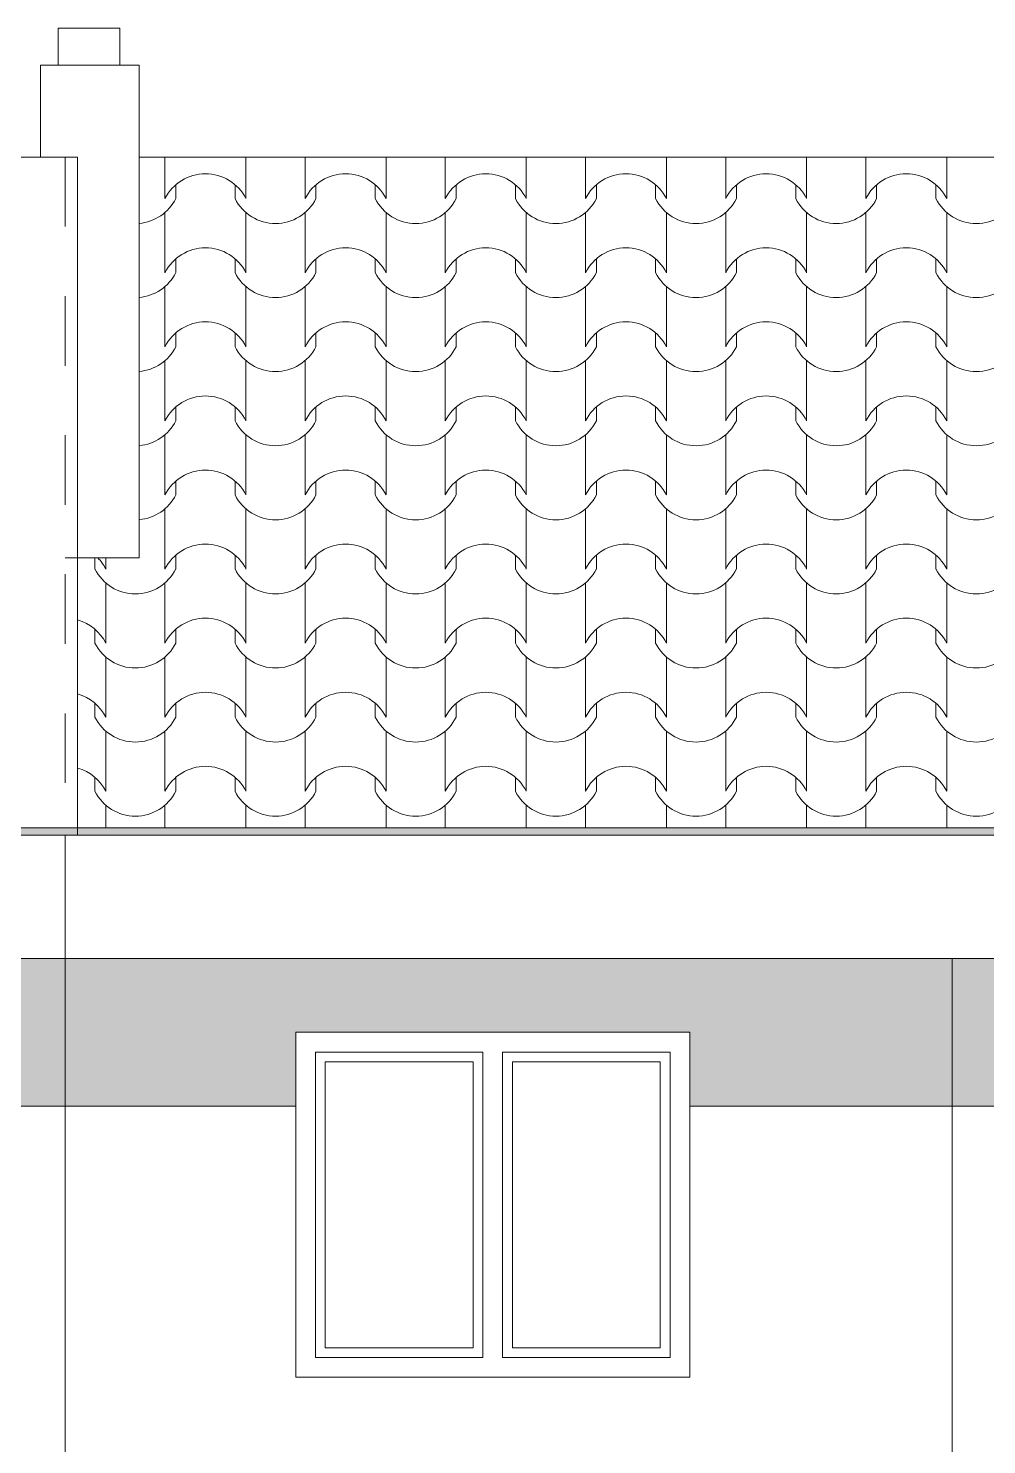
# Model space of a CAD drawing. Header units: feet. Extents: x 2791058 to 2855058, y -67651 to -18651.
# Drawn here: x 2810637 to 2812582, y -47638 to -44764 of the extents above; entities that cross this region are included whole.
import ezdxf

# ---------------------------------------------------------------- set-up
doc = ezdxf.new("R2010")
doc.units = ezdxf.units.FT
doc.header["$MEASUREMENT"] = 0
doc.linetypes.add('Dashed', pattern=[282.222223, 141.111112, -141.111112])
doc.linetypes.add('Hidden Line', pattern=[195.611112, 141.111112, -54.5])
for name, color, linetype, lineweight in [('Exterior walls_Pen_No__1', 7, 'Continuous', 0), ('Exterior walls_Pen_No__80', 3, 'Continuous', 0), ('Lines_Pen_No__20', 1, 'Continuous', 0), ('Shell - Roof_Pen_No__1', 7, 'Continuous', 0), ('Shell - Roof_Pen_No__21', 7, 'Continuous', 0), ('Structural - Bearing_Pen_No__1', 7, 'Continuous', 0)]:
    doc.layers.add(name, color=color, linetype=linetype, lineweight=lineweight)
doc.layers.add('Structural - Bearing_Pen_No__61', color=7, linetype='Continuous', lineweight=0, true_color=0x6a6a6a)
doc.layers.add('Structural - Bearing_Pen_No__62', color=7, linetype='Continuous', lineweight=0, true_color=0xaaaaaa)

# ---------------------------------------------------------------- blocks, each defined once
blk = doc.blocks.new('*X16', base_point=(2247653.8, -76425))
at = {"layer": 'Structural - Bearing_Pen_No__62', "color": 253, "linetype": 'Continuous', "lineweight": 0, "true_color": 0xaaaaaa}
for p, q in [((2810913.9, -45025.3), (2810913.9, -45048.5)), ((2811078.2, -45025.3), (2811078.2, -45048.5)), ((2811198.4, -45025.3), (2811198.4, -45048.5)), ((2811362.7, -45025.3), (2811362.7, -45048.5)), ((2811482.9, -45025.3), (2811482.9, -45048.5)), ((2811647.1, -45025.3), (2811647.1, -45048.5)), ((2811767.4, -45025.3), (2811767.4, -45048.5)), ((2811931.6, -45025.3), (2811931.6, -45048.5)), ((2812051.9, -45025.3), (2812051.9, -45048.5)), ((2812216.1, -45025.3), (2812216.1, -45048.5)), ((2812336.3, -45025.3), (2812336.3, -45048.5)), ((2812500.6, -45025.3), (2812500.6, -45048.5)), ((2810913.9, -45048.5), (2810913.9, -45109.5)), ((2811078.2, -45048.5), (2811078.2, -45109.5)), ((2811198.4, -45048.5), (2811198.4, -45109.5)), ((2811362.7, -45048.5), (2811362.7, -45109.5)), ((2811482.9, -45048.5), (2811482.9, -45109.5)), ((2811647.1, -45048.5), (2811647.1, -45109.5)), ((2811767.4, -45048.5), (2811767.4, -45109.5)), ((2811931.6, -45048.5), (2811931.6, -45109.5)), ((2812051.9, -45048.5), (2812051.9, -45109.5)), ((2812216.1, -45048.5), (2812216.1, -45109.5)), ((2812336.3, -45048.5), (2812336.3, -45109.5)), ((2812500.6, -45048.5), (2812500.6, -45109.5)), ((2810935.9, -45081.4), (2810935.9, -45109.5)), ((2811056.2, -45081.4), (2811056.2, -45109.5)), ((2811220.4, -45081.4), (2811220.4, -45109.5)), ((2811340.7, -45081.4), (2811340.7, -45109.5)), ((2811504.9, -45081.4), (2811504.9, -45109.5)), ((2811625.1, -45081.4), (2811625.1, -45109.5)), ((2811789.4, -45081.4), (2811789.4, -45109.5)), ((2811909.6, -45081.4), (2811909.6, -45109.5)), ((2812073.9, -45081.4), (2812073.9, -45109.5)), ((2812194.1, -45081.4), (2812194.1, -45109.5)), ((2812358.3, -45081.4), (2812358.3, -45109.5)), ((2812478.6, -45081.4), (2812478.6, -45109.5)), ((2810913.9, -45137.9), (2810913.9, -45198.8)), ((2811078.2, -45137.9), (2811078.2, -45198.8)), ((2811198.4, -45137.9), (2811198.4, -45198.8)), ((2811362.7, -45137.9), (2811362.7, -45198.8)), ((2811482.9, -45137.9), (2811482.9, -45198.8)), ((2811647.1, -45137.9), (2811647.1, -45198.8)), ((2811767.4, -45137.9), (2811767.4, -45198.8)), ((2811931.6, -45137.9), (2811931.6, -45198.8)), ((2812051.9, -45137.9), (2812051.9, -45198.8)), ((2812216.1, -45137.9), (2812216.1, -45198.8)), ((2812336.3, -45137.9), (2812336.3, -45198.8)), ((2812500.6, -45137.9), (2812500.6, -45198.8)), ((2810913.9, -45198.8), (2810913.9, -45259.8)), ((2811078.2, -45198.8), (2811078.2, -45259.8)), ((2811198.4, -45198.8), (2811198.4, -45259.8)), ((2811362.7, -45198.8), (2811362.7, -45259.8)), ((2811482.9, -45198.8), (2811482.9, -45259.8)), ((2811647.1, -45198.8), (2811647.1, -45259.8)), ((2811767.4, -45198.8), (2811767.4, -45259.8)), ((2811931.6, -45198.8), (2811931.6, -45259.8)), ((2812051.9, -45198.8), (2812051.9, -45259.8)), ((2812216.1, -45198.8), (2812216.1, -45259.8)), ((2812336.3, -45198.8), (2812336.3, -45259.8)), ((2812500.6, -45198.8), (2812500.6, -45259.8)), ((2810935.9, -45231.8), (2810935.9, -45259.8)), ((2811056.2, -45231.8), (2811056.2, -45259.8)), ((2811220.4, -45231.8), (2811220.4, -45259.8)), ((2811340.7, -45231.8), (2811340.7, -45259.8)), ((2811504.9, -45231.8), (2811504.9, -45259.8)), ((2811625.1, -45231.8), (2811625.1, -45259.8)), ((2811789.4, -45231.8), (2811789.4, -45259.8)), ((2811909.6, -45231.8), (2811909.6, -45259.8)), ((2812073.9, -45231.8), (2812073.9, -45259.8)), ((2812194.1, -45231.8), (2812194.1, -45259.8)), ((2812358.3, -45231.8), (2812358.3, -45259.8)), ((2812478.6, -45231.8), (2812478.6, -45259.8)), ((2810913.9, -45288.2), (2810913.9, -45349.2)), ((2811078.2, -45288.2), (2811078.2, -45349.2)), ((2811198.4, -45288.2), (2811198.4, -45349.2)), ((2811362.7, -45288.2), (2811362.7, -45349.2)), ((2811482.9, -45288.2), (2811482.9, -45349.2)), ((2811647.1, -45288.2), (2811647.1, -45349.2)), ((2811767.4, -45288.2), (2811767.4, -45349.2)), ((2811931.6, -45288.2), (2811931.6, -45349.2)), ((2812051.9, -45288.2), (2812051.9, -45349.2)), ((2812216.1, -45288.2), (2812216.1, -45349.2)), ((2812336.3, -45288.2), (2812336.3, -45349.2)), ((2812500.6, -45288.2), (2812500.6, -45349.2)), ((2810913.9, -45349.2), (2810913.9, -45410.1)), ((2811078.2, -45349.2), (2811078.2, -45410.1)), ((2811198.4, -45349.2), (2811198.4, -45410.1)), ((2811362.7, -45349.2), (2811362.7, -45410.1)), ((2811482.9, -45349.2), (2811482.9, -45410.1)), ((2811647.1, -45349.2), (2811647.1, -45410.1)), ((2811767.4, -45349.2), (2811767.4, -45410.1)), ((2811931.6, -45349.2), (2811931.6, -45410.1)), ((2812051.9, -45349.2), (2812051.9, -45410.1)), ((2812216.1, -45349.2), (2812216.1, -45410.1)), ((2812336.3, -45349.2), (2812336.3, -45410.1)), ((2812500.6, -45349.2), (2812500.6, -45410.1)), ((2810935.9, -45382.1), (2810935.9, -45410.1)), ((2811056.2, -45382.1), (2811056.2, -45410.1)), ((2811220.4, -45382.1), (2811220.4, -45410.1)), ((2811340.7, -45382.1), (2811340.7, -45410.1)), ((2811504.9, -45382.1), (2811504.9, -45410.1)), ((2811625.1, -45382.1), (2811625.1, -45410.1)), ((2811789.4, -45382.1), (2811789.4, -45410.1)), ((2811909.6, -45382.1), (2811909.6, -45410.1)), ((2812073.9, -45382.1), (2812073.9, -45410.1)), ((2812194.1, -45382.1), (2812194.1, -45410.1)), ((2812358.3, -45382.1), (2812358.3, -45410.1)), ((2812478.6, -45382.1), (2812478.6, -45410.1)), ((2810913.9, -45438.5), (2810913.9, -45499.5)), ((2811078.2, -45438.5), (2811078.2, -45499.5)), ((2811198.4, -45438.5), (2811198.4, -45499.5)), ((2811362.7, -45438.5), (2811362.7, -45499.5)), ((2811482.9, -45438.5), (2811482.9, -45499.5)), ((2811647.1, -45438.5), (2811647.1, -45499.5)), ((2811767.4, -45438.5), (2811767.4, -45499.5)), ((2811931.6, -45438.5), (2811931.6, -45499.5)), ((2812051.9, -45438.5), (2812051.9, -45499.5)), ((2812216.1, -45438.5), (2812216.1, -45499.5)), ((2812336.3, -45438.5), (2812336.3, -45499.5)), ((2812500.6, -45438.5), (2812500.6, -45499.5)), ((2810913.9, -45499.5), (2810913.9, -45560.5)), ((2811078.2, -45499.5), (2811078.2, -45560.5)), ((2811198.4, -45499.5), (2811198.4, -45560.5)), ((2811362.7, -45499.5), (2811362.7, -45560.5)), ((2811482.9, -45499.5), (2811482.9, -45560.5)), ((2811647.1, -45499.5), (2811647.1, -45560.5)), ((2811767.4, -45499.5), (2811767.4, -45560.5)), ((2811931.6, -45499.5), (2811931.6, -45560.5)), ((2812051.9, -45499.5), (2812051.9, -45560.5)), ((2812216.1, -45499.5), (2812216.1, -45560.5)), ((2812336.3, -45499.5), (2812336.3, -45560.5)), ((2812500.6, -45499.5), (2812500.6, -45560.5)), ((2810935.9, -45532.5), (2810935.9, -45560.5)), ((2811056.2, -45532.5), (2811056.2, -45560.5)), ((2811220.4, -45532.5), (2811220.4, -45560.5)), ((2811340.7, -45532.5), (2811340.7, -45560.5)), ((2811504.9, -45532.5), (2811504.9, -45560.5)), ((2811625.1, -45532.5), (2811625.1, -45560.5)), ((2811789.4, -45532.5), (2811789.4, -45560.5)), ((2811909.6, -45532.5), (2811909.6, -45560.5)), ((2812073.9, -45532.5), (2812073.9, -45560.5)), ((2812194.1, -45532.5), (2812194.1, -45560.5)), ((2812358.3, -45532.5), (2812358.3, -45560.5)), ((2812478.6, -45532.5), (2812478.6, -45560.5)), ((2810913.9, -45588.9), (2810913.9, -45649.9)), ((2811078.2, -45588.9), (2811078.2, -45649.9)), ((2811198.4, -45588.9), (2811198.4, -45649.9)), ((2811362.7, -45588.9), (2811362.7, -45649.9)), ((2811482.9, -45588.9), (2811482.9, -45649.9)), ((2811647.1, -45588.9), (2811647.1, -45649.9)), ((2811767.4, -45588.9), (2811767.4, -45649.9)), ((2811931.6, -45588.9), (2811931.6, -45649.9)), ((2812051.9, -45588.9), (2812051.9, -45649.9)), ((2812216.1, -45588.9), (2812216.1, -45649.9)), ((2812336.3, -45588.9), (2812336.3, -45649.9)), ((2812500.6, -45588.9), (2812500.6, -45649.9)), ((2810913.9, -45649.9), (2810913.9, -45710.8)), ((2811078.2, -45649.9), (2811078.2, -45710.8)), ((2811198.4, -45649.9), (2811198.4, -45710.8)), ((2811362.7, -45649.9), (2811362.7, -45710.8)), ((2811482.9, -45649.9), (2811482.9, -45710.8)), ((2811647.1, -45649.9), (2811647.1, -45710.8)), ((2811767.4, -45649.9), (2811767.4, -45710.8)), ((2811931.6, -45649.9), (2811931.6, -45710.8)), ((2812051.9, -45649.9), (2812051.9, -45710.8)), ((2812216.1, -45649.9), (2812216.1, -45710.8)), ((2812336.3, -45649.9), (2812336.3, -45710.8)), ((2812500.6, -45649.9), (2812500.6, -45710.8)), ((2810935.9, -45682.8), (2810935.9, -45710.8)), ((2811056.2, -45682.8), (2811056.2, -45710.8)), ((2811220.4, -45682.8), (2811220.4, -45710.8)), ((2811340.7, -45682.8), (2811340.7, -45710.8)), ((2811504.9, -45682.8), (2811504.9, -45710.8)), ((2811625.1, -45682.8), (2811625.1, -45710.8)), ((2811789.4, -45682.8), (2811789.4, -45710.8)), ((2811909.6, -45682.8), (2811909.6, -45710.8)), ((2812073.9, -45682.8), (2812073.9, -45710.8)), ((2812194.1, -45682.8), (2812194.1, -45710.8)), ((2812358.3, -45682.8), (2812358.3, -45710.8)), ((2812478.6, -45682.8), (2812478.6, -45710.8)), ((2810913.9, -45739.2), (2810913.9, -45800.2)), ((2811078.2, -45739.2), (2811078.2, -45800.2)), ((2811198.4, -45739.2), (2811198.4, -45800.2)), ((2811362.7, -45739.2), (2811362.7, -45800.2)), ((2811482.9, -45739.2), (2811482.9, -45800.2)), ((2811647.1, -45739.2), (2811647.1, -45800.2)), ((2811767.4, -45739.2), (2811767.4, -45800.2)), ((2811931.6, -45739.2), (2811931.6, -45800.2)), ((2812051.9, -45739.2), (2812051.9, -45800.2)), ((2812216.1, -45739.2), (2812216.1, -45800.2)), ((2812336.3, -45739.2), (2812336.3, -45800.2)), ((2812500.6, -45739.2), (2812500.6, -45800.2)), ((2810913.9, -45800.2), (2810913.9, -45861.2)), ((2811078.2, -45800.2), (2811078.2, -45861.2)), ((2811198.4, -45800.2), (2811198.4, -45861.2)), ((2811362.7, -45800.2), (2811362.7, -45861.2)), ((2811482.9, -45800.2), (2811482.9, -45861.2)), ((2811647.1, -45800.2), (2811647.1, -45861.2)), ((2811767.4, -45800.2), (2811767.4, -45861.2)), ((2811931.6, -45800.2), (2811931.6, -45861.2)), ((2812051.9, -45800.2), (2812051.9, -45861.2)), ((2812216.1, -45800.2), (2812216.1, -45861.2)), ((2812336.3, -45800.2), (2812336.3, -45861.2)), ((2812500.6, -45800.2), (2812500.6, -45861.2)), ((2810771.7, -45838.4), (2810771.7, -45861.2)), ((2810793.7, -45838.4), (2810793.7, -45861.2)), ((2810935.9, -45833.1), (2810935.9, -45861.2)), ((2811056.2, -45833.1), (2811056.2, -45861.2)), ((2811220.4, -45833.1), (2811220.4, -45861.2)), ((2811340.7, -45833.1), (2811340.7, -45861.2)), ((2811504.9, -45833.1), (2811504.9, -45861.2)), ((2811625.1, -45833.1), (2811625.1, -45861.2)), ((2811789.4, -45833.1), (2811789.4, -45861.2)), ((2811909.6, -45833.1), (2811909.6, -45861.2)), ((2812073.9, -45833.1), (2812073.9, -45861.2)), ((2812194.1, -45833.1), (2812194.1, -45861.2)), ((2812358.3, -45833.1), (2812358.3, -45861.2)), ((2812478.6, -45833.1), (2812478.6, -45861.2)), ((2810793.7, -45889.6), (2810793.7, -45950.5)), ((2810913.9, -45889.6), (2810913.9, -45950.5)), ((2811078.2, -45889.6), (2811078.2, -45950.5)), ((2811198.4, -45889.6), (2811198.4, -45950.5)), ((2811362.7, -45889.6), (2811362.7, -45950.5)), ((2811482.9, -45889.6), (2811482.9, -45950.5)), ((2811647.1, -45889.6), (2811647.1, -45950.5)), ((2811767.4, -45889.6), (2811767.4, -45950.5)), ((2811931.6, -45889.6), (2811931.6, -45950.5)), ((2812051.9, -45889.6), (2812051.9, -45950.5)), ((2812216.1, -45889.6), (2812216.1, -45950.5)), ((2812336.3, -45889.6), (2812336.3, -45950.5)), ((2812500.6, -45889.6), (2812500.6, -45950.5)), ((2810793.7, -45950.5), (2810793.7, -46011.5)), ((2810913.9, -45950.5), (2810913.9, -46011.5)), ((2811078.2, -45950.5), (2811078.2, -46011.5)), ((2811198.4, -45950.5), (2811198.4, -46011.5)), ((2811362.7, -45950.5), (2811362.7, -46011.5)), ((2811482.9, -45950.5), (2811482.9, -46011.5)), ((2811647.1, -45950.5), (2811647.1, -46011.5)), ((2811767.4, -45950.5), (2811767.4, -46011.5)), ((2811931.6, -45950.5), (2811931.6, -46011.5)), ((2812051.9, -45950.5), (2812051.9, -46011.5)), ((2812216.1, -45950.5), (2812216.1, -46011.5)), ((2812336.3, -45950.5), (2812336.3, -46011.5)), ((2812500.6, -45950.5), (2812500.6, -46011.5)), ((2810771.7, -45983.5), (2810771.7, -46011.5)), ((2810935.9, -45983.5), (2810935.9, -46011.5)), ((2811056.2, -45983.5), (2811056.2, -46011.5)), ((2811220.4, -45983.5), (2811220.4, -46011.5)), ((2811340.7, -45983.5), (2811340.7, -46011.5)), ((2811504.9, -45983.5), (2811504.9, -46011.5)), ((2811625.1, -45983.5), (2811625.1, -46011.5)), ((2811789.4, -45983.5), (2811789.4, -46011.5)), ((2811909.6, -45983.5), (2811909.6, -46011.5)), ((2812073.9, -45983.5), (2812073.9, -46011.5)), ((2812194.1, -45983.5), (2812194.1, -46011.5)), ((2812358.3, -45983.5), (2812358.3, -46011.5)), ((2812478.6, -45983.5), (2812478.6, -46011.5)), ((2810793.7, -46039.9), (2810793.7, -46100.9)), ((2810913.9, -46039.9), (2810913.9, -46100.9)), ((2811078.2, -46039.9), (2811078.2, -46100.9)), ((2811198.4, -46039.9), (2811198.4, -46100.9)), ((2811362.7, -46039.9), (2811362.7, -46100.9)), ((2811482.9, -46039.9), (2811482.9, -46100.9)), ((2811647.1, -46039.9), (2811647.1, -46100.9)), ((2811767.4, -46039.9), (2811767.4, -46100.9)), ((2811931.6, -46039.9), (2811931.6, -46100.9)), ((2812051.9, -46039.9), (2812051.9, -46100.9)), ((2812216.1, -46039.9), (2812216.1, -46100.9)), ((2812336.3, -46039.9), (2812336.3, -46100.9)), ((2812500.6, -46039.9), (2812500.6, -46100.9)), ((2810793.7, -46100.9), (2810793.7, -46161.8)), ((2810913.9, -46100.9), (2810913.9, -46161.8)), ((2811078.2, -46100.9), (2811078.2, -46161.8)), ((2811198.4, -46100.9), (2811198.4, -46161.8)), ((2811362.7, -46100.9), (2811362.7, -46161.8)), ((2811482.9, -46100.9), (2811482.9, -46161.8)), ((2811647.1, -46100.9), (2811647.1, -46161.8)), ((2811767.4, -46100.9), (2811767.4, -46161.8)), ((2811931.6, -46100.9), (2811931.6, -46161.8)), ((2812051.9, -46100.9), (2812051.9, -46161.8)), ((2812216.1, -46100.9), (2812216.1, -46161.8)), ((2812336.3, -46100.9), (2812336.3, -46161.8)), ((2812500.6, -46100.9), (2812500.6, -46161.8)), ((2810771.7, -46133.8), (2810771.7, -46161.8)), ((2810935.9, -46133.8), (2810935.9, -46161.8)), ((2811056.2, -46133.8), (2811056.2, -46161.8)), ((2811220.4, -46133.8), (2811220.4, -46161.8)), ((2811340.7, -46133.8), (2811340.7, -46161.8)), ((2811504.9, -46133.8), (2811504.9, -46161.8)), ((2811625.1, -46133.8), (2811625.1, -46161.8)), ((2811789.4, -46133.8), (2811789.4, -46161.8)), ((2811909.6, -46133.8), (2811909.6, -46161.8)), ((2812073.9, -46133.8), (2812073.9, -46161.8)), ((2812194.1, -46133.8), (2812194.1, -46161.8)), ((2812358.3, -46133.8), (2812358.3, -46161.8)), ((2812478.6, -46133.8), (2812478.6, -46161.8)), ((2810793.7, -46190.2), (2810793.7, -46251.2)), ((2810913.9, -46190.2), (2810913.9, -46251.2)), ((2811078.2, -46190.2), (2811078.2, -46251.2)), ((2811198.4, -46190.2), (2811198.4, -46251.2)), ((2811362.7, -46190.2), (2811362.7, -46251.2)), ((2811482.9, -46190.2), (2811482.9, -46251.2)), ((2811647.1, -46190.2), (2811647.1, -46251.2)), ((2811767.4, -46190.2), (2811767.4, -46251.2)), ((2811931.6, -46190.2), (2811931.6, -46251.2)), ((2812051.9, -46190.2), (2812051.9, -46251.2)), ((2812216.1, -46190.2), (2812216.1, -46251.2)), ((2812336.3, -46190.2), (2812336.3, -46251.2)), ((2812500.6, -46190.2), (2812500.6, -46251.2)), ((2810793.7, -46251.2), (2810793.7, -46312.2)), ((2810913.9, -46251.2), (2810913.9, -46312.2)), ((2811078.2, -46251.2), (2811078.2, -46312.2)), ((2811198.4, -46251.2), (2811198.4, -46312.2)), ((2811362.7, -46251.2), (2811362.7, -46312.2)), ((2811482.9, -46251.2), (2811482.9, -46312.2)), ((2811647.1, -46251.2), (2811647.1, -46312.2)), ((2811767.4, -46251.2), (2811767.4, -46312.2)), ((2811931.6, -46251.2), (2811931.6, -46312.2)), ((2812051.9, -46251.2), (2812051.9, -46312.2)), ((2812216.1, -46251.2), (2812216.1, -46312.2)), ((2812336.3, -46251.2), (2812336.3, -46312.2)), ((2812500.6, -46251.2), (2812500.6, -46312.2)), ((2810771.7, -46284.1), (2810771.7, -46312.2)), ((2810935.9, -46284.1), (2810935.9, -46312.2)), ((2811056.2, -46284.1), (2811056.2, -46312.2)), ((2811220.4, -46284.1), (2811220.4, -46312.2)), ((2811340.7, -46284.1), (2811340.7, -46312.2)), ((2811504.9, -46284.1), (2811504.9, -46312.2)), ((2811625.1, -46284.1), (2811625.1, -46312.2)), ((2811789.4, -46284.1), (2811789.4, -46312.2)), ((2811909.6, -46284.1), (2811909.6, -46312.2)), ((2812073.9, -46284.1), (2812073.9, -46312.2)), ((2812194.1, -46284.1), (2812194.1, -46312.2)), ((2812358.3, -46284.1), (2812358.3, -46312.2)), ((2812478.6, -46284.1), (2812478.6, -46312.2)), ((2810793.7, -46340.6), (2810793.7, -46386.5)), ((2810913.9, -46340.6), (2810913.9, -46386.5)), ((2811078.2, -46340.6), (2811078.2, -46386.5)), ((2811198.4, -46340.6), (2811198.4, -46386.5)), ((2811362.7, -46340.6), (2811362.7, -46386.5)), ((2811482.9, -46340.6), (2811482.9, -46386.5)), ((2811647.1, -46340.6), (2811647.1, -46386.5)), ((2811767.4, -46340.6), (2811767.4, -46386.5)), ((2811931.6, -46340.6), (2811931.6, -46386.5)), ((2812051.9, -46340.6), (2812051.9, -46386.5)), ((2812216.1, -46340.6), (2812216.1, -46386.5)), ((2812336.3, -46340.6), (2812336.3, -46386.5)), ((2812500.6, -46340.6), (2812500.6, -46386.5))]:
    blk.add_line(p, q, dxfattribs=at)
for centre, radius, start, end in [((2810996.3, -45151.4), 92.5, 90.1705, 153.0115), ((2810995.8, -45151.4), 92.5, 26.9885, 89.8295), ((2811280.8, -45151.4), 92.5, 90.1705, 153.0115), ((2811280.3, -45151.4), 92.5, 26.9885, 89.8295), ((2811565.3, -45151.4), 92.5, 90.1705, 153.0115), ((2811564.7, -45151.4), 92.5, 26.9885, 89.8295), ((2811849.8, -45151.4), 92.5, 90.1705, 153.0115), ((2811849.2, -45151.4), 92.5, 26.9885, 89.8295), ((2812134.3, -45151.4), 92.5, 90.1705, 153.0115), ((2812133.7, -45151.4), 92.5, 26.9885, 89.8295), ((2812418.7, -45151.4), 92.5, 90.1705, 153.0115), ((2812418.2, -45151.4), 92.5, 26.9885, 89.8295), ((2810853.8, -45068.2), 91.9, 274.8423, 333.2956), ((2811138.3, -45068.2), 91.9, 206.7044, 333.2956), ((2811422.8, -45068.2), 91.9, 206.7044, 333.2956), ((2811707.3, -45068.2), 91.9, 206.7044, 333.2956), ((2811991.7, -45068.2), 91.9, 206.7044, 333.2956), ((2812276.2, -45068.2), 91.9, 206.7044, 333.2956), ((2812560.7, -45068.2), 91.9, 206.7044, 333.2956), ((2810996.3, -45301.8), 92.5, 90.1705, 153.0115), ((2810995.8, -45301.8), 92.5, 26.9885, 89.8295), ((2811280.8, -45301.8), 92.5, 90.1705, 153.0115), ((2811280.3, -45301.8), 92.5, 26.9885, 89.8295), ((2811565.3, -45301.8), 92.5, 90.1705, 153.0115), ((2811564.7, -45301.8), 92.5, 26.9885, 89.8295), ((2811849.8, -45301.8), 92.5, 90.1705, 153.0115), ((2811849.2, -45301.8), 92.5, 26.9885, 89.8295), ((2812134.3, -45301.8), 92.5, 90.1705, 153.0115), ((2812133.7, -45301.8), 92.5, 26.9885, 89.8295), ((2812418.7, -45301.8), 92.5, 90.1705, 153.0115), ((2812418.2, -45301.8), 92.5, 26.9885, 89.8295), ((2810853.8, -45218.5), 91.9, 274.8423, 333.2956), ((2811138.3, -45218.5), 91.9, 206.7044, 333.2956), ((2811422.8, -45218.5), 91.9, 206.7044, 333.2956), ((2811707.3, -45218.5), 91.9, 206.7044, 333.2956), ((2811991.7, -45218.5), 91.9, 206.7044, 333.2956), ((2812276.2, -45218.5), 91.9, 206.7044, 333.2956), ((2812560.7, -45218.5), 91.9, 206.7044, 333.2956), ((2810996.3, -45452.1), 92.5, 90.1705, 153.0115), ((2810995.8, -45452.1), 92.5, 26.9885, 89.8295), ((2811280.8, -45452.1), 92.5, 90.1705, 153.0115), ((2811280.3, -45452.1), 92.5, 26.9885, 89.8295), ((2811565.3, -45452.1), 92.5, 90.1705, 153.0115), ((2811564.7, -45452.1), 92.5, 26.9885, 89.8295), ((2811849.8, -45452.1), 92.5, 90.1705, 153.0115), ((2811849.2, -45452.1), 92.5, 26.9885, 89.8295), ((2812134.3, -45452.1), 92.5, 90.1705, 153.0115), ((2812133.7, -45452.1), 92.5, 26.9885, 89.8295), ((2812418.7, -45452.1), 92.5, 90.1705, 153.0115), ((2812418.2, -45452.1), 92.5, 26.9885, 89.8295), ((2810853.8, -45368.8), 91.9, 274.8423, 333.2956), ((2811138.3, -45368.8), 91.9, 206.7044, 333.2956), ((2811422.8, -45368.8), 91.9, 206.7044, 333.2956), ((2811707.3, -45368.8), 91.9, 206.7044, 333.2956), ((2811991.7, -45368.8), 91.9, 206.7044, 333.2956), ((2812276.2, -45368.8), 91.9, 206.7044, 333.2956), ((2812560.7, -45368.8), 91.9, 206.7044, 333.2956), ((2810996.3, -45602.4), 92.5, 90.1705, 153.0115), ((2810995.8, -45602.4), 92.5, 26.9885, 89.8295), ((2811280.8, -45602.4), 92.5, 90.1705, 153.0115), ((2811280.3, -45602.4), 92.5, 26.9885, 89.8295), ((2811565.3, -45602.4), 92.5, 90.1705, 153.0115), ((2811564.7, -45602.4), 92.5, 26.9885, 89.8295), ((2811849.8, -45602.4), 92.5, 90.1705, 153.0115), ((2811849.2, -45602.4), 92.5, 26.9885, 89.8295), ((2812134.3, -45602.4), 92.5, 90.1705, 153.0115), ((2812133.7, -45602.4), 92.5, 26.9885, 89.8295), ((2812418.7, -45602.4), 92.5, 90.1705, 153.0115), ((2812418.2, -45602.4), 92.5, 26.9885, 89.8295), ((2810853.8, -45519.2), 91.9, 274.8423, 333.2956), ((2811138.3, -45519.2), 91.9, 206.7044, 333.2956), ((2811422.8, -45519.2), 91.9, 206.7044, 333.2956), ((2811707.3, -45519.2), 91.9, 206.7044, 333.2956), ((2811991.7, -45519.2), 91.9, 206.7044, 333.2956), ((2812276.2, -45519.2), 91.9, 206.7044, 333.2956), ((2812560.7, -45519.2), 91.9, 206.7044, 333.2956), ((2810996.3, -45752.8), 92.5, 90.1705, 153.0115), ((2810995.8, -45752.8), 92.5, 26.9885, 89.8295), ((2811280.8, -45752.8), 92.5, 90.1705, 153.0115), ((2811280.3, -45752.8), 92.5, 26.9885, 89.8295), ((2811565.3, -45752.8), 92.5, 90.1705, 153.0115), ((2811564.7, -45752.8), 92.5, 26.9885, 89.8295), ((2811849.8, -45752.8), 92.5, 90.1705, 153.0115), ((2811849.2, -45752.8), 92.5, 26.9885, 89.8295), ((2812134.3, -45752.8), 92.5, 90.1705, 153.0115), ((2812133.7, -45752.8), 92.5, 26.9885, 89.8295), ((2812418.7, -45752.8), 92.5, 90.1705, 153.0115), ((2812418.2, -45752.8), 92.5, 26.9885, 89.8295), ((2810853.8, -45669.5), 91.9, 274.8423, 333.2956), ((2811138.3, -45669.5), 91.9, 206.7044, 333.2956), ((2811422.8, -45669.5), 91.9, 206.7044, 333.2956), ((2811707.3, -45669.5), 91.9, 206.7044, 333.2956), ((2811991.7, -45669.5), 91.9, 206.7044, 333.2956), ((2812276.2, -45669.5), 91.9, 206.7044, 333.2956), ((2812560.7, -45669.5), 91.9, 206.7044, 333.2956), ((2810996.3, -45903.1), 92.5, 90.1705, 153.0115), ((2810995.8, -45903.1), 92.5, 26.9885, 89.8295), ((2811280.8, -45903.1), 92.5, 90.1705, 153.0115), ((2811280.3, -45903.1), 92.5, 26.9885, 89.8295), ((2811565.3, -45903.1), 92.5, 90.1705, 153.0115), ((2811564.7, -45903.1), 92.5, 26.9885, 89.8295), ((2811849.8, -45903.1), 92.5, 90.1705, 153.0115), ((2811849.2, -45903.1), 92.5, 26.9885, 89.8295), ((2812134.3, -45903.1), 92.5, 90.1705, 153.0115), ((2812133.7, -45903.1), 92.5, 26.9885, 89.8295), ((2812418.7, -45903.1), 92.5, 90.1705, 153.0115), ((2812418.2, -45903.1), 92.5, 26.9885, 89.8295), ((2810711.3, -45903.1), 92.5, 26.9885, 44.405), ((2810853.8, -45819.8), 91.9, 206.7044, 333.2956), ((2811138.3, -45819.8), 91.9, 206.7044, 333.2956), ((2811422.8, -45819.8), 91.9, 206.7044, 333.2956), ((2811707.3, -45819.8), 91.9, 206.7044, 333.2956), ((2811991.7, -45819.8), 91.9, 206.7044, 333.2956), ((2812276.2, -45819.8), 91.9, 206.7044, 333.2956), ((2812560.7, -45819.8), 91.9, 206.7044, 333.2956), ((2810996.3, -46053.5), 92.5, 90.1705, 153.0115), ((2810995.8, -46053.5), 92.5, 26.9885, 89.8295), ((2811280.8, -46053.5), 92.5, 90.1705, 153.0115), ((2811280.3, -46053.5), 92.5, 26.9885, 89.8295), ((2811565.3, -46053.5), 92.5, 90.1705, 153.0115), ((2811564.7, -46053.5), 92.5, 26.9885, 89.8295), ((2811849.8, -46053.5), 92.5, 90.1705, 153.0115), ((2811849.2, -46053.5), 92.5, 26.9885, 89.8295), ((2812134.3, -46053.5), 92.5, 90.1705, 153.0115), ((2812133.7, -46053.5), 92.5, 26.9885, 89.8295), ((2812418.7, -46053.5), 92.5, 90.1705, 153.0115), ((2812418.2, -46053.5), 92.5, 26.9885, 89.8295), ((2810711.3, -46053.5), 92.5, 26.9885, 74.1368), ((2810853.8, -45970.2), 91.9, 206.7044, 333.2956), ((2811138.3, -45970.2), 91.9, 206.7044, 333.2956), ((2811422.8, -45970.2), 91.9, 206.7044, 333.2956), ((2811707.3, -45970.2), 91.9, 206.7044, 333.2956), ((2811991.7, -45970.2), 91.9, 206.7044, 333.2956), ((2812276.2, -45970.2), 91.9, 206.7044, 333.2956), ((2812560.7, -45970.2), 91.9, 206.7044, 333.2956), ((2810711.3, -46203.8), 92.5, 26.9885, 74.1368), ((2810996.3, -46203.8), 92.5, 90.1705, 153.0115), ((2810995.8, -46203.8), 92.5, 26.9885, 89.8295), ((2811280.8, -46203.8), 92.5, 90.1705, 153.0115), ((2811280.3, -46203.8), 92.5, 26.9885, 89.8295), ((2811565.3, -46203.8), 92.5, 90.1705, 153.0115), ((2811564.7, -46203.8), 92.5, 26.9885, 89.8295), ((2811849.8, -46203.8), 92.5, 90.1705, 153.0115), ((2811849.2, -46203.8), 92.5, 26.9885, 89.8295), ((2812134.3, -46203.8), 92.5, 90.1705, 153.0115), ((2812133.7, -46203.8), 92.5, 26.9885, 89.8295), ((2812418.7, -46203.8), 92.5, 90.1705, 153.0115), ((2812418.2, -46203.8), 92.5, 26.9885, 89.8295), ((2810853.8, -46120.5), 91.9, 206.7044, 333.2956), ((2811138.3, -46120.5), 91.9, 206.7044, 333.2956), ((2811422.8, -46120.5), 91.9, 206.7044, 333.2956), ((2811707.3, -46120.5), 91.9, 206.7044, 333.2956), ((2811991.7, -46120.5), 91.9, 206.7044, 333.2956), ((2812276.2, -46120.5), 91.9, 206.7044, 333.2956), ((2812560.7, -46120.5), 91.9, 206.7044, 333.2956), ((2810711.3, -46354.1), 92.5, 26.9885, 74.1368), ((2810996.3, -46354.1), 92.5, 90.1705, 153.0115), ((2810995.8, -46354.1), 92.5, 26.9885, 89.8295), ((2811280.8, -46354.1), 92.5, 90.1705, 153.0115), ((2811280.3, -46354.1), 92.5, 26.9885, 89.8295), ((2811565.3, -46354.1), 92.5, 90.1705, 153.0115), ((2811564.7, -46354.1), 92.5, 26.9885, 89.8295), ((2811849.8, -46354.1), 92.5, 90.1705, 153.0115), ((2811849.2, -46354.1), 92.5, 26.9885, 89.8295), ((2812134.3, -46354.1), 92.5, 90.1705, 153.0115), ((2812133.7, -46354.1), 92.5, 26.9885, 89.8295), ((2812418.7, -46354.1), 92.5, 90.1705, 153.0115), ((2812418.2, -46354.1), 92.5, 26.9885, 89.8295), ((2810853.8, -46270.9), 91.9, 206.7044, 333.2956), ((2811138.3, -46270.9), 91.9, 206.7044, 333.2956), ((2811422.8, -46270.9), 91.9, 206.7044, 333.2956), ((2811707.3, -46270.9), 91.9, 206.7044, 333.2956), ((2811991.7, -46270.9), 91.9, 206.7044, 333.2956), ((2812276.2, -46270.9), 91.9, 206.7044, 333.2956), ((2812560.7, -46270.9), 91.9, 206.7044, 333.2956)]:
    blk.add_arc(centre, radius, start, end, dxfattribs=at)
blk = doc.blocks.new('Fill_8', base_point=(2247653.8, -74225))
at = {"layer": 'Structural - Bearing_Pen_No__1', "color": 7, "linetype": 'Continuous', "lineweight": 0}
for p, q in [((2818386.6, -45025.3), (2810861.6, -45025.3)), ((2810861.6, -45025.3), (2810861.6, -45838.4)), ((2810861.6, -45838.4), (2810736.6, -45838.4)), ((2810736.6, -45838.4), (2810736.6, -46386.5)), ((2810736.6, -46386.5), (2818386.6, -46386.5))]:
    blk.add_line(p, q, dxfattribs=at)
at = {"layer": 'Structural - Bearing_Pen_No__62', "color": 253, "linetype": 'Continuous', "lineweight": 0, "true_color": 0xaaaaaa}
blk.add_blockref('*X16', (2247653.8, -76425), dxfattribs=at)

msp = doc.modelspace()

# ---------------------------------------------------------------- hatches: boundary and pattern name
at = {"layer": 'Exterior walls_Pen_No__80', "linetype": 'Continuous', "lineweight": 0, "true_color": 0x7fff7f}
msp.add_hatch(color=91, dxfattribs=at).paths.add_polyline_path([(2802711.6, -46651.5), (2802711.6, -46951.5), (2803437.8, -46951.5), (2803437.8, -46801.5), (2804237.8, -46801.5), (2804237.8, -46951.5), (2805316.6, -46951.5), (2805316.6, -46801.5), (2806116.6, -46801.5), (2806116.6, -46951.5), (2807133.1, -46951.5), (2807133.1, -46801.5), (2807933.1, -46801.5), (2807933.1, -46951.5), (2809039.6, -46951.5), (2809039.6, -46801.5), (2809839.6, -46801.5), (2809839.6, -46951.5), (2811179.2, -46951.5), (2811179.2, -46801.5), (2811979.2, -46801.5), (2811979.2, -46951.5), (2813126, -46951.5), (2813126, -46801.5), (2813926, -46801.5), (2813926, -46951.5), (2814921.5, -46951.5), (2814921.5, -46801.5), (2815721.5, -46801.5), (2815721.5, -46951.5), (2816839.5, -46951.5), (2816839.5, -46801.5), (2817639.5, -46801.5), (2817639.5, -46951.5), (2818311.6, -46951.5), (2818311.6, -46651.5)])
at = {"layer": 'Structural - Bearing_Pen_No__61', "linetype": 'Continuous', "lineweight": 0, "true_color": 0x6a6a6a}
for points in [[(2810736.6, -46401.5), (2810736.6, -46386.5), (2810586.6, -46386.5), (2802636.6, -46386.5), (2802486.6, -46386.5), (2802486.6, -46401.5), (2802511.6, -46401.5), (2810311.6, -46401.5)], [(2818536.6, -46401.5), (2818536.6, -46386.5), (2818386.6, -46386.5), (2810736.6, -46386.5), (2810736.6, -46401.5)]]:
    msp.add_hatch(color=251, dxfattribs=at).paths.add_polyline_path(points)

# ---------------------------------------------------------------- linework, layer by layer
at = {"layer": 'Exterior walls_Pen_No__1', "color": 7, "linetype": 'Continuous', "lineweight": 0, "flags": 128}
msp.add_lwpolyline([(2809839.6, -46951.5), (2811179.2, -46951.5), (2811179.2, -46801.5), (2811979.2, -46801.5), (2811979.2, -46951.5), (2813126, -46951.5), (2813126, -46801.5), (2813926, -46801.5), (2813926, -46951.5), (2814921.5, -46951.5), (2814921.5, -46801.5), (2815721.5, -46801.5), (2815721.5, -46951.5), (2816839.5, -46951.5), (2816839.5, -46801.5), (2817639.5, -46801.5), (2817639.5, -46951.5), (2818311.6, -46951.5), (2818311.6, -46651.5), (2802711.6, -46651.5)], dxfattribs=at)
at = {"layer": 'Lines_Pen_No__20', "color": 1, "linetype": 'Hidden Line', "lineweight": 0}
for p, q in [((2811979.2, -46801.5), (2811179.2, -46801.5)), ((2811179.2, -46871.5), (2811179.2, -46801.5)), ((2811979.2, -46871.5), (2811979.2, -46801.5))]:
    msp.add_line(p, q, dxfattribs=at)
at = {"layer": 'Lines_Pen_No__20', "color": 1, "linetype": 'Continuous', "lineweight": 0}
for p, q in [((2811559.2, -47461.5), (2811559.2, -46841.5)), ((2811599.2, -47461.5), (2811599.2, -46841.5)), ((2811539.2, -47441.5), (2811539.2, -46861.5)), ((2811619.2, -47441.5), (2811619.2, -46861.5))]:
    msp.add_line(p, q, dxfattribs=at)
msp.add_lwpolyline([(2811179.2, -47501.5), (2811979.2, -47501.5), (2811979.2, -46801.5), (2811179.2, -46801.5)], close=True, dxfattribs=at)
for points in [[(2811559.2, -46841.5), (2811219.2, -46841.5), (2811219.2, -47461.5), (2811559.2, -47461.5)], [(2811599.2, -47461.5), (2811939.2, -47461.5), (2811939.2, -46841.5), (2811599.2, -46841.5)], [(2811539.2, -46861.5), (2811239.2, -46861.5), (2811239.2, -47441.5), (2811539.2, -47441.5)], [(2811619.2, -47441.5), (2811919.2, -47441.5), (2811919.2, -46861.5), (2811619.2, -46861.5)]]:
    msp.add_lwpolyline(points, dxfattribs=at)
at = {"layer": 'Shell - Roof_Pen_No__1', "color": 7, "linetype": 'Continuous', "lineweight": 0}
for p, q in [((2810697, -44763.9), (2810822, -44763.9)), ((2810661.6, -44838.9), (2810661.6, -45025.3)), ((2810661.6, -44838.9), (2810861.6, -44838.9)), ((2810861.6, -44838.9), (2810861.6, -45838.4)), ((2810861.6, -45838.4), (2810711.6, -45838.4))]:
    msp.add_line(p, q, dxfattribs=at)
at = {"layer": 'Shell - Roof_Pen_No__21', "color": 7, "linetype": 'Continuous', "lineweight": 0}
for p, q in [((2810697, -44763.9), (2810697, -44838.9)), ((2810822, -44763.9), (2810822, -44838.9)), ((2810736.6, -45025.3), (2805961.6, -45025.3)), ((2810736.6, -45025.3), (2810736.6, -46386.5)), ((2818511.6, -45025.3), (2810861.6, -45025.3)), ((2818536.6, -46386.5), (2810286.6, -46386.5)), ((2810736.6, -46386.5), (2810736.6, -46401.5)), ((2802511.6, -46401.5), (2810711.6, -46401.5)), ((2818536.6, -46401.5), (2810311.6, -46401.5)), ((2810711.6, -46651.5), (2810711.6, -46401.5)), ((2810711.6, -46401.5), (2818511.6, -46401.5)), ((2802511.6, -46651.5), (2810711.6, -46651.5)), ((2810711.6, -46651.5), (2818511.6, -46651.5)), ((2810711.6, -46651.5), (2810711.6, -54312.8)), ((2812511.6, -46651.5), (2812511.6, -53851.5)), ((2811979.2, -46801.5), (2811179.2, -46801.5)), ((2811179.2, -46801.5), (2811179.2, -47501.5)), ((2811979.2, -47501.5), (2811979.2, -46801.5)), ((2811179.2, -47501.5), (2811979.2, -47501.5))]:
    msp.add_line(p, q, dxfattribs=at)
at = {"layer": 'Shell - Roof_Pen_No__21', "color": 7, "linetype": 'Dashed', "lineweight": 0}
msp.add_line((2810711.6, -45025.3), (2810711.6, -46386.5), dxfattribs=at)
at = {"layer": 'Structural - Bearing_Pen_No__61', "color": 251, "linetype": 'Continuous', "lineweight": 0, "true_color": 0x6a6a6a, "flags": 128}
for points in [[(2810736.6, -46401.5), (2810736.6, -46386.5), (2810586.6, -46386.5), (2802636.6, -46386.5), (2802486.6, -46386.5), (2802486.6, -46401.5), (2802511.6, -46401.5), (2810311.6, -46401.5)], [(2818536.6, -46401.5), (2818536.6, -46386.5), (2818386.6, -46386.5), (2810736.6, -46386.5), (2810736.6, -46401.5)]]:
    msp.add_lwpolyline(points, close=True, dxfattribs=at)

# ---------------------------------------------------------------- block references
at = {"layer": 'Structural - Bearing_Pen_No__62', "color": 253, "linetype": 'Continuous', "lineweight": 0, "true_color": 0xaaaaaa}
msp.add_blockref('Fill_8', (2247653.8, -74225), dxfattribs=at)

doc.saveas('drawing.dxf')
